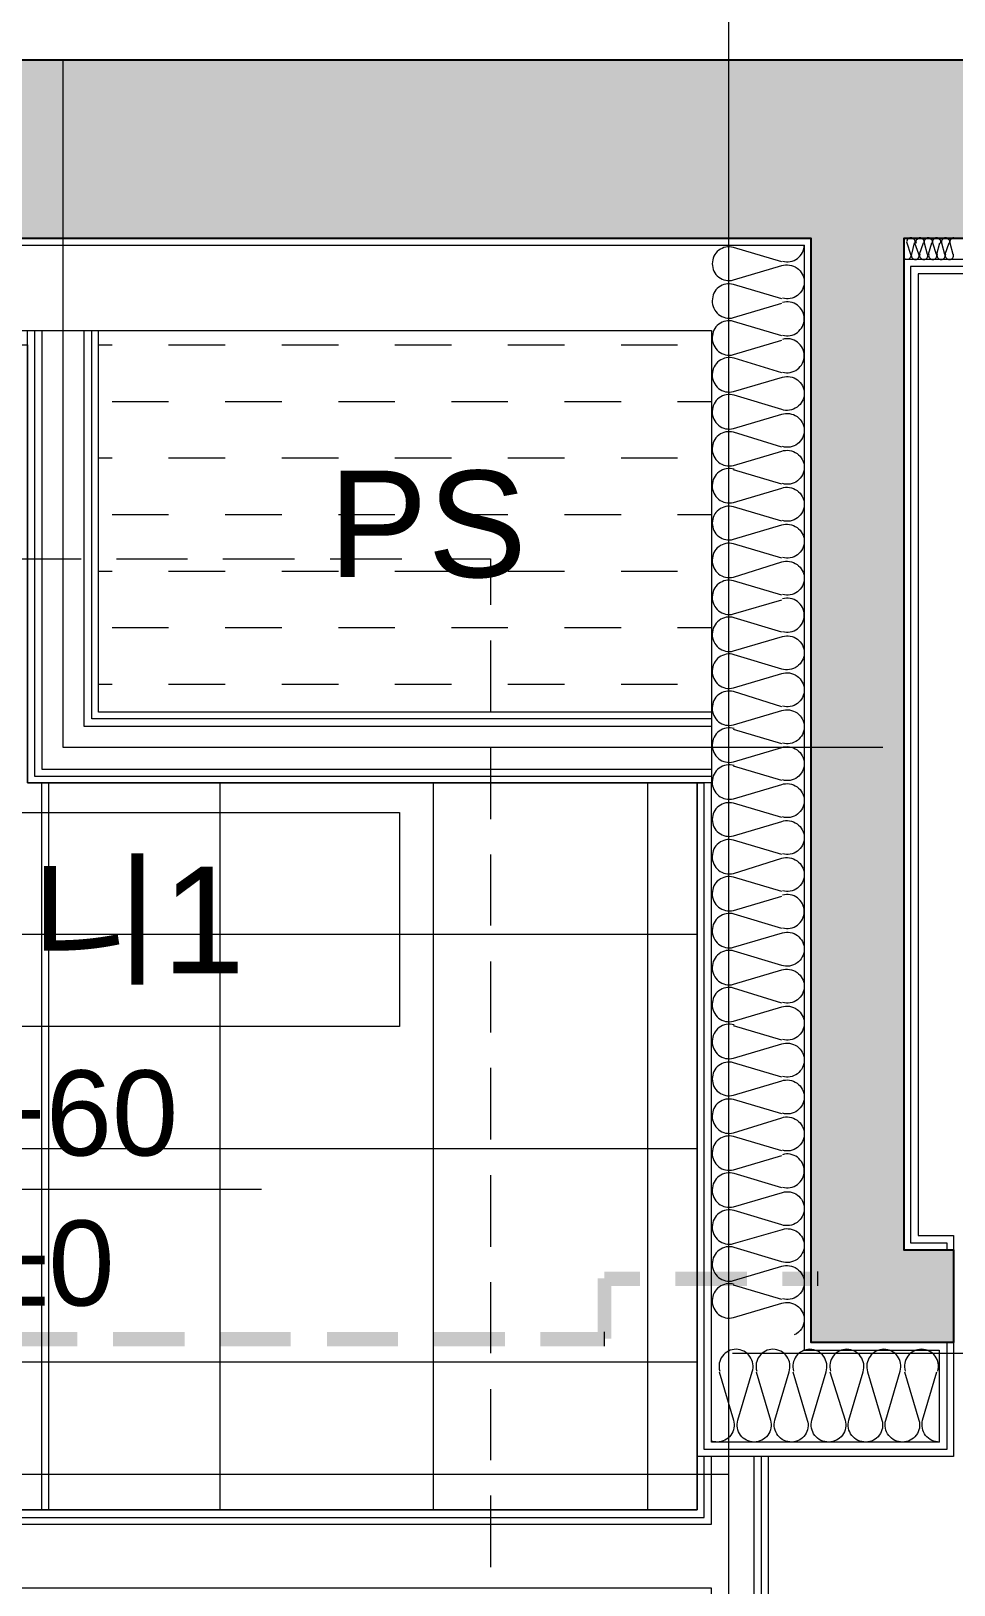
# Model space of a CAD drawing. Header units: millimetres. Extents: x 906 to 41302, y 848 to 28850.
# Drawn here: x 17165 to 18460, y 17086 to 19267 of the extents above; entities that cross this region are included whole.
import ezdxf

# ---------------------------------------------------------------- set-up
doc = ezdxf.new("R2010")
doc.units = ezdxf.units.MM
for name, color, linetype in [('PDF_A-ANNO-PONT', 7, 'Continuous'), ('PDF_A-FLOR-GRID', 7, 'Continuous'), ('PDF_A-FLOR-ROOM-IDEN', 7, 'Continuous'), ('PDF_X-단위세대$및$주동평면도$A-FIN-INSL', 7, 'Continuous'), ('PDF_X-단위세대$및$주동평면도$A-FIN-INSL-HID', 7, 'Continuous'), ('PDF_X-단위세대$및$주동평면도$A-FLOR-FLIN-TYP', 7, 'Continuous'), ('PDF_X-단위세대$및$주동평면도$A-FLOR-GRID', 7, 'Continuous'), ('PDF_X-단위세대$및$주동평면도$A-ST-AXIS-CEN', 7, 'Continuous'), ('PDF_X-단위세대$및$주동평면도$A-ST-AXIS-CEN-SUB', 7, 'Continuous'), ('PDF_X-단위세대$및$주동평면도$A-ST-CONC', 7, 'Continuous'), ('PDF_X-단위세대$및$주동평면도$A-WALL-DRY', 7, 'Continuous'), ('PDF_문자', 7, 'Continuous')]:
    doc.layers.add(name, color=color, linetype=linetype)
doc.layers.add('PDF_X-단위세대$및$주동평면도$A-FIN-INSL-HAT', color=7, linetype='Continuous', true_color=0x666666)
doc.layers.add('PDF_X-단위세대$및$주동평면도$S-ST-CONC-PAT1', color=7, linetype='Continuous', true_color=0xb7b7b7)
doc.styles.add('PDF Arial', font='arial.ttf')

msp = doc.modelspace()

# ---------------------------------------------------------------- linework, layer by layer
at = {"layer": 'PDF_A-ANNO-PONT', "lineweight": 13}
msp.add_lwpolyline([(17487.9, 17641.4), (16624.3, 17641.4)], dxfattribs=at)
at = {"layer": 'PDF_A-FLOR-GRID', "lineweight": 5}
for points in [[(17259.3, 18826.7), (17278.4, 18826.7)], [(17357.7, 18826.7), (17437.1, 18826.7)], [(17516.5, 18826.7), (17595.9, 18826.7)], [(17675.2, 18826.7), (17754.6, 18826.7)], [(17834, 18826.7), (17913.4, 18826.7)], [(17992.7, 18826.7), (18072.1, 18826.7)], [(17278.4, 18747.3), (17357.7, 18747.3)], [(17437.1, 18747.3), (17516.5, 18747.3)], [(17595.9, 18747.3), (17675.2, 18747.3)], [(17754.6, 18747.3), (17834, 18747.3)], [(17913.4, 18747.3), (17992.7, 18747.3)], [(18072.1, 18747.3), (18119.7, 18747.3)], [(17259.3, 18668), (17278.4, 18668)], [(17357.7, 18668), (17437.1, 18668)], [(17516.5, 18668), (17595.9, 18668)], [(17675.2, 18668), (17754.6, 18668)], [(17834, 18668), (17913.4, 18668)], [(17992.7, 18668), (18072.1, 18668)], [(17278.4, 18588.6), (17357.7, 18588.6)], [(17437.1, 18588.6), (17516.5, 18588.6)], [(17595.9, 18588.6), (17675.2, 18588.6)], [(17754.6, 18588.6), (17834, 18588.6)], [(17913.4, 18588.6), (17992.7, 18588.6)], [(18072.1, 18588.6), (18119.7, 18588.6)], [(17259.3, 18509.2), (17278.4, 18509.2)], [(17357.7, 18509.2), (17437.1, 18509.2)], [(17516.5, 18509.2), (17595.9, 18509.2)], [(17675.2, 18509.2), (17754.6, 18509.2)], [(17834, 18509.2), (17913.4, 18509.2)], [(17992.7, 18509.2), (18072.1, 18509.2)], [(17278.4, 18429.8), (17357.7, 18429.8)], [(17437.1, 18429.8), (17516.5, 18429.8)], [(17595.9, 18429.8), (17675.2, 18429.8)], [(17754.6, 18429.8), (17834, 18429.8)], [(17913.4, 18429.8), (17992.7, 18429.8)], [(18072.1, 18429.8), (18119.7, 18429.8)], [(17259.3, 18350.5), (17278.4, 18350.5)], [(17357.7, 18350.5), (17437.1, 18350.5)], [(17516.5, 18350.5), (17595.9, 18350.5)], [(17675.2, 18350.5), (17754.6, 18350.5)], [(17834, 18350.5), (17913.4, 18350.5)], [(17992.7, 18350.5), (18072.1, 18350.5)]]:
    msp.add_lwpolyline(points, dxfattribs=at)
at = {"layer": 'PDF_A-FLOR-ROOM-IDEN', "lineweight": 13}
msp.add_lwpolyline([(16631.7, 17870), (16631.7, 18170.5), (17681.6, 18170.5), (17681.6, 17870)], close=True, dxfattribs=at)
at = {"layer": 'PDF_X-단위세대$및$주동평면도$A-FIN-INSL', "lineweight": 5}
for points in [[(17054, 18966.4), (18249.9, 18966.4), (18249.9, 17415.9), (18439.4, 17415.9), (18439.4, 17286.8), (18119.7, 17286.8), (18119.7, 18211.8)], [(18789.7, 18946.3), (18389.6, 18946.3)], [(17159.8, 18846.8), (17259.3, 18846.8)]]:
    msp.add_lwpolyline(points, dxfattribs=at)
at = {"layer": 'PDF_X-단위세대$및$주동평면도$A-FIN-INSL-HAT', "lineweight": 9}
for points in [[(18404.4, 18969.6), (18400.4, 18953.8, 0.501821), (18406, 18946.3, 0.501821), (18410.8, 18953.7), (18405.2, 18969.5, 0.501821), (18399.7, 18977, 0.501821), (18393.8, 18969.6), (18399.1, 18953.7, -0.501821), (18394.4, 18946.3, -0.203156), (18390.2, 18948.1)], [(18218.2, 18943.1), (18150.4, 18963.2, 0.501631), (18120.8, 18940.5, 0.501631), (18150.4, 18917.7), (18218.2, 18937.8, -0.50163), (18249.9, 18915.1, -0.50163), (18219.3, 18892.2)], [(18218.2, 18891.3), (18150.4, 18911.4, 0.501631), (18120.8, 18888.6, 0.501631), (18150.4, 18864.8), (18218.2, 18884.9)], [(18219.3, 18840.4, 0.50163), (18249.9, 18863.2, 0.50163), (18219.3, 18886)], [(18218.2, 18839.4), (18150.4, 18859.5, 0.501631), (18120.8, 18836.8, 0.501631), (18150.4, 18812.9), (18218.2, 18833.1)], [(18219.3, 18788.5, 0.50163), (18249.9, 18811.4, 0.50163), (18219.3, 18834.2)], [(18218.2, 18787.5), (18151.4, 18807.7, 0.501631), (18120.8, 18784.9, 0.501631), (18150.4, 18761.1), (18219.3, 18781.3, -0.50163), (18249.9, 18758.4, -0.50163), (18218.2, 18735.7), (18151.4, 18755.9, 0.501631), (18120.8, 18733, 0.501631), (18150.4, 18709.2), (18218.2, 18729.3, -0.50163), (18249.9, 18706.6, -0.50163), (18219.3, 18683.8)], [(18218.2, 18682.8), (18150.4, 18703.9, 0.501631), (18120.8, 18681.2, 0.501631), (18150.4, 18657.4), (18218.2, 18677.5, -0.50163), (18249.9, 18654.7, -0.50163), (18219.3, 18631.9)], [(18151.4, 18652.1, 0.501631), (18120.8, 18629.3, 0.501631), (18150.4, 18605.5), (18218.2, 18625.6, -0.50163), (18249.9, 18602.9, -0.50163), (18219.3, 18580)], [(18218.2, 18579.1), (18150.4, 18599.2, 0.501631), (18120.8, 18576.4, 0.501631), (18150.4, 18553.7), (18218.2, 18573.8, -0.50163), (18249.9, 18551, -0.50163), (18219.3, 18528.2)], [(18218.2, 18527.2), (18150.4, 18547.3, 0.501631), (18120.8, 18524.6, 0.501631), (18150.4, 18500.7), (18218.2, 18521.9, -0.50163), (18249.9, 18499.1, -0.50163), (18219.3, 18476.3)], [(18218.2, 18475.3), (18150.4, 18495.4, 0.501631), (18120.8, 18472.7, 0.501631), (18150.4, 18448.9), (18218.2, 18469)], [(18219.3, 18424.5, 0.50163), (18249.9, 18447.3, 0.50163), (18219.3, 18470.1)], [(18218.2, 18423.5), (18151.4, 18443.7, 0.501631), (18120.8, 18420.8, 0.501631), (18150.4, 18397), (18219.3, 18417.2, -0.50163), (18249.9, 18394.4, -0.50163), (18218.2, 18371.6), (18151.4, 18391.8, 0.501631), (18120.8, 18369, 0.501631), (18150.4, 18345.2), (18218.2, 18365.3, -0.50163), (18249.9, 18342.5, -0.50163), (18219.3, 18319.7)], [(18218.2, 18318.7), (18150.4, 18339.9, 0.501631), (18120.8, 18317.1, 0.501631), (18150.4, 18293.3), (18218.2, 18313.4, -0.50163), (18249.9, 18290.7, -0.50163), (18219.3, 18267.8)], [(18151.4, 18288.1, 0.501631), (18120.8, 18265.3, 0.501631), (18150.4, 18241.4), (18218.2, 18261.6, -0.50163), (18249.9, 18238.8, -0.50163), (18219.3, 18216)], [(18151.4, 18236.2, 0.501631), (18120.8, 18213.4, 0.501631), (18150.4, 18189.6), (18218.2, 18209.7, -0.50163), (18249.9, 18186.9, -0.50163), (18219.3, 18164.1)], [(18218.2, 18163.1), (18150.4, 18183.2, 0.501631), (18120.8, 18160.5, 0.501631), (18150.4, 18137.7), (18218.2, 18157.8, -0.50163), (18249.9, 18135.1, -0.50163), (18219.3, 18112.3)], [(18218.2, 18111.3), (18150.4, 18131.4, 0.501631), (18120.8, 18108.6, 0.501631), (18150.4, 18084.8), (18218.2, 18106, -0.50163), (18249.9, 18083.2, -0.50163), (18219.3, 18060.4)], [(18218.2, 18059.4), (18150.4, 18079.5, 0.501631), (18120.8, 18056.8, 0.501631), (18150.4, 18033), (18218.2, 18053.1)], [(18219.3, 18008.5, 0.50163), (18249.9, 18031.4, 0.50163), (18219.3, 18054.2)], [(18218.2, 18007.6), (18151.4, 18027.7, 0.501631), (18120.8, 18004.9, 0.501631), (18150.4, 17981.1), (18219.3, 18001.3, -0.50163), (18249.9, 17978.4, -0.50163), (18218.2, 17955.7), (18151.4, 17975.9, 0.501631), (18120.8, 17953, 0.501631), (18150.4, 17929.2), (18218.2, 17949.3, -0.50163), (18249.9, 17926.6, -0.50163), (18219.3, 17903.8)], [(18218.2, 17902.8), (18150.4, 17923.9, 0.501631), (18120.8, 17901.2, 0.501631), (18150.4, 17877.4), (18218.2, 17897.5, -0.50163), (18249.9, 17874.7, -0.50163), (18219.3, 17851.9)], [(18151.4, 17872.2, 0.501631), (18120.8, 17849.3, 0.501631), (18150.4, 17825.5), (18218.2, 17845.6, -0.50163), (18249.9, 17822.9, -0.50163), (18219.3, 17800)], [(18218.2, 17799.1), (18150.4, 17819.2, 0.501631), (18120.8, 17796.4, 0.501631), (18150.4, 17773.7), (18218.2, 17793.8, -0.50163), (18249.9, 17771, -0.50163), (18219.3, 17748.2)], [(18218.2, 17747.2), (18150.4, 17767.3, 0.501631), (18120.8, 17744.6, 0.501631), (18150.4, 17720.7), (18218.2, 17741.9, -0.50163), (18249.9, 17719.2, -0.50163), (18219.3, 17696.3)], [(18218.2, 17695.3), (18150.4, 17715.5, 0.501631), (18120.8, 17692.7, 0.501631), (18150.4, 17668.9), (18218.2, 17689)], [(18219.3, 17644.5, 0.50163), (18249.9, 17667.3, 0.50163), (18219.3, 17690.1)], [(18218.2, 17643.5), (18151.4, 17663.7, 0.501631), (18120.8, 17640.8, 0.501631), (18150.4, 17617), (18219.3, 17637.2, -0.50163), (18249.9, 17614.4, -0.50163), (18218.2, 17591.6), (18151.4, 17611.8, 0.501631), (18120.8, 17589, 0.501631), (18150.4, 17565.2), (18219.3, 17585.3, -0.50163), (18249.9, 17562.5, -0.50163), (18218.2, 17539.8), (18151.4, 17559.9, 0.501631), (18120.8, 17537.1, 0.501631), (18150.4, 17513.3), (18218.2, 17533.4, -0.50163), (18249.9, 17510.7, -0.50163), (18219.3, 17487.8)], [(18151.4, 17508.1, 0.501631), (18120.8, 17485.3, 0.501631), (18150.4, 17461.5), (18218.2, 17481.6, -0.50163), (18249.9, 17458.8, -0.295572), (18235.8, 17437.1)], [(18182.2, 17385.3), (18202.3, 17317.5, -0.501635), (18179.5, 17286.8, -0.501635), (18156.8, 17317.5), (18176.9, 17385.3, 0.50163), (18154.1, 17417, 0.50163), (18131.3, 17386.4)], [(18234, 17385.3), (18254.1, 17317.5, -0.501635), (18232.4, 17286.8, -0.501635), (18208.6, 17317.5), (18228.7, 17385.3, 0.50163), (18206, 17417, 0.50163), (18183.2, 17386.4)], [(18285.9, 17385.3), (18307.1, 17317.5, -0.501635), (18284.3, 17286.8, -0.501635), (18260.5, 17317.5), (18280.6, 17385.3, 0.50163), (18257.9, 17417, 0.50163), (18235, 17386.4)], [(18390.7, 17385.3), (18410.9, 17317.4, -0.501635), (18388, 17286.8, -0.501635), (18364.2, 17317.5), (18384.4, 17386.4, 0.50163), (18361.6, 17417, 0.50163), (18338.8, 17385.3), (18359, 17317.4, -0.501635), (18336.2, 17286.8, -0.501635), (18312.4, 17317.5), (18332.5, 17385.3, 0.50163), (18309.7, 17417, 0.50163), (18286.9, 17386.4)], [(18437.3, 17386.4, 0.50163), (18414.5, 17417, 0.50163), (18391.7, 17386.4)], [(18130.3, 17385.3), (18150.4, 17317.5, -0.501635), (18127.7, 17286.8, -0.084726), (18119.8, 17288.2)], [(18439.9, 17286.8, -0.501635), (18416.1, 17317.5), (18436.2, 17385.3)]]:
    msp.add_lwpolyline(points, format="xyb", dxfattribs=at)
for points in [[(18249.9, 18966.4), (18249.9, 18966.4)], [(18411.8, 18953.7), (18417.1, 18969.6)], [(18418.2, 18969.6), (18422.4, 18953.7)], [(18424.5, 18953.7), (18428.8, 18969.6)], [(18429.8, 18969.6), (18435.1, 18953.7)], [(18436.2, 18953.7), (18440.4, 18969.6)], [(18442.5, 18969.6), (18446.8, 18953.7)], [(18447.8, 18953.7), (18453.1, 18969.6)], [(18454.2, 18969.6), (18458.4, 18953.7)], [(18218.2, 18630.9), (18150.4, 18651)], [(18218.2, 18266.8), (18150.4, 18287)], [(18218.2, 18215), (18150.4, 18235.1)], [(18218.2, 17850.9), (18150.4, 17871)], [(18218.2, 17486.9), (18150.4, 17507)], [(18439.4, 17286.8), (18439.4, 17286.8)]]:
    msp.add_lwpolyline(points, dxfattribs=at)
for centre, radius, start, end in [((18412.4, 18971.2), 5.82, 90.0006, 196.5945), ((18412.4, 18971.2), 5.81, 343.4055, 89.9994), ((18424, 18971.2), 5.82, 90.0006, 196.5945), ((18424, 18971.2), 5.81, 343.4055, 89.9994), ((18435.6, 18971.2), 5.82, 90.0006, 196.5945), ((18435.7, 18971.2), 5.81, 343.4055, 89.9994), ((18448.3, 18971.2), 5.82, 90.0006, 196.5945), ((18448.4, 18971.2), 5.81, 343.4055, 89.9994), ((18460, 18971.2), 5.82, 90.0006, 196.5945), ((18226.1, 18966.9), 23.8, 253.4375, 359.9964), ((18417.6, 18952.1), 5.81, 163.4055, 269.9994), ((18417.7, 18952.1), 5.82, 270.0006, 16.5945), ((18430.3, 18952.1), 5.81, 163.4055, 269.9994), ((18430.4, 18952.1), 5.82, 270.0006, 16.5945), ((18442, 18952.1), 5.81, 163.4055, 269.9994), ((18442, 18952.1), 5.82, 270.0006, 16.5945), ((18453.6, 18952.1), 5.81, 163.4055, 269.9994), ((18453.6, 18952.1), 5.82, 270.0006, 16.5945)]:
    msp.add_arc(centre, radius, start, end, dxfattribs=at)
at = {"layer": 'PDF_X-단위세대$및$주동평면도$A-FIN-INSL-HID', "lineweight": 5}
for points in [[(17134.4, 18526.1), (17235, 18526.1)], [(17284.7, 18526.1), (17384.2, 18526.1)], [(17433.9, 18526.1), (17534.5, 18526.1)], [(17584.2, 18526.1), (17684.8, 18526.1)], [(17734.5, 18526.1), (17809.6, 18526.1), (17809.6, 18461.6)], [(17809.6, 18411.8), (17809.6, 18311.3)], [(17809.6, 18261.6), (17809.6, 18161)], [(17809.6, 18111.3), (17809.6, 18011.8)], [(17809.6, 17961), (17809.6, 17861.5)], [(17809.6, 17811.8), (17809.6, 17711.2)], [(17809.6, 17661.5), (17809.6, 17560.9)], [(17809.6, 17511.2), (17809.6, 17411.7)], [(17809.6, 17360.9), (17809.6, 17261.4)], [(17809.6, 17211.7), (17809.6, 17111.1)]]:
    msp.add_lwpolyline(points, dxfattribs=at)
at = {"layer": 'PDF_X-단위세대$및$주동평면도$A-FLOR-FLIN-TYP', "lineweight": 5}
for points in [[(17179.9, 17191.6), (17179.9, 18211.8)], [(17189.5, 17191.6), (17189.5, 18211.8)]]:
    msp.add_lwpolyline(points, dxfattribs=at)
at = {"layer": 'PDF_X-단위세대$및$주동평면도$A-FLOR-GRID', "lineweight": 5}
for points in [[(18099.6, 18211.8), (18099.6, 17191.6), (16279.3, 17191.6), (16279.3, 18121.9), (16239.1, 18121.9), (16239.1, 18826.7), (17159.8, 18826.7), (17159.8, 18211.8), (18109.2, 18211.8)], [(17429.7, 18211.8), (17429.7, 17191.6)], [(17729.2, 18211.8), (17729.2, 17191.6)], [(18029.8, 18211.8), (18029.8, 17191.6)], [(18099.6, 17999.1), (16279.3, 17999.1)], [(18099.6, 17698.5), (16279.3, 17698.5)], [(18099.6, 17399), (16279.3, 17399)]]:
    msp.add_lwpolyline(points, dxfattribs=at)
at = {"layer": 'PDF_X-단위세대$및$주동평면도$A-ST-AXIS-CEN', "lineweight": 5}
for points in [[(18144.1, 16891), (18144.1, 19891.4)], [(16139.6, 19226.8), (19140, 19226.8)], [(18360, 18261.6), (17209.6, 18261.6), (17209.6, 19226.8)], [(18144.1, 17241.3), (16264.5, 17241.3), (16264.5, 17746.1)], [(18149.4, 17411.7), (19914.7, 17411.7)]]:
    msp.add_lwpolyline(points, dxfattribs=at)
at = {"layer": 'PDF_X-단위세대$및$주동평면도$A-ST-AXIS-CEN-SUB', "lineweight": 0}
for points in [[(18269, 17505.9), (18269, 17526)], [(17969.5, 17421.2), (17969.5, 17441.3)]]:
    msp.add_lwpolyline(points, dxfattribs=at)
at = {"layer": 'PDF_X-단위세대$및$주동평면도$A-ST-AXIS-CEN-SUB', "transparency": 33554559}
for points in [[(17979, 17431.8), (17959.9, 17431.8), (17979, 17516.5)], [(17959.9, 17431.8), (17979, 17516.5), (17959.9, 17516.5)], [(17969.5, 17505.9), (17969.5, 17526), (18019.2, 17505.9)], [(17969.5, 17526), (18019.2, 17505.9), (18019.2, 17526)], [(18068.9, 17505.9), (18068.9, 17526), (18169.5, 17505.9)], [(18068.9, 17526), (18169.5, 17505.9), (18169.5, 17526)], [(18219.2, 17505.9), (18219.2, 17526), (18269, 17505.9)], [(18219.2, 17526), (18269, 17505.9), (18269, 17526)], [(17129.1, 17421.2), (17129.1, 17441.3), (17229.7, 17421.2)], [(17129.1, 17441.3), (17229.7, 17421.2), (17229.7, 17441.3)], [(17279.4, 17421.2), (17279.4, 17441.3), (17380, 17421.2)], [(17279.4, 17441.3), (17380, 17421.2), (17380, 17441.3)], [(17429.7, 17421.2), (17429.7, 17441.3), (17529.2, 17421.2)], [(17429.7, 17441.3), (17529.2, 17421.2), (17529.2, 17441.3)], [(17580, 17421.2), (17580, 17441.3), (17679.5, 17421.2)], [(17580, 17441.3), (17679.5, 17421.2), (17679.5, 17441.3)], [(17729.2, 17421.2), (17729.2, 17441.3), (17829.8, 17421.2)], [(17729.2, 17441.3), (17829.8, 17421.2), (17829.8, 17441.3)], [(17879.5, 17421.2), (17879.5, 17441.3), (17969.5, 17421.2)], [(17879.5, 17441.3), (17969.5, 17421.2), (17969.5, 17441.3)]]:
    msp.add_solid(points, dxfattribs=at)
at = {"layer": 'PDF_X-단위세대$및$주동평면도$A-ST-CONC', "lineweight": 25}
msp.add_lwpolyline([(18459.5, 17426.5), (18259.4, 17426.5), (18259.4, 18975.9), (17069.9, 18975.9), (17069.9, 19226.8), (18799.2, 19226.8), (18799.2, 18975.9), (18389.6, 18975.9), (18389.6, 17556.7), (18459.5, 17556.7)], close=True, dxfattribs=at)
at = {"layer": 'PDF_X-단위세대$및$주동평면도$A-WALL-DRY', "lineweight": 13}
for points in [[(18789.7, 18975.9), (18789.7, 18936.8), (18399.1, 18936.8), (18399.1, 17566.2), (18449.9, 17566.2), (18449.9, 17556.7)], [(18799.2, 18975.9), (18799.2, 18926.2), (18409.7, 18926.2), (18409.7, 17576.8), (18459.5, 17576.8), (18459.5, 17556.7)], [(17054, 18846.8), (18119.7, 18846.8), (18119.7, 18211.8), (17159.8, 18211.8), (17159.8, 18846.8)], [(17169.4, 18846.8), (17169.4, 18221.3), (18119.7, 18221.3)], [(17179.9, 18846.8), (17179.9, 18230.9), (18119.7, 18230.9)], [(18119.7, 18291.2), (17239.2, 18291.2), (17239.2, 18846.8)], [(18119.7, 18301.8), (17249.8, 18301.8), (17249.8, 18846.8)], [(18119.7, 18311.3), (17259.3, 18311.3), (17259.3, 18846.8)], [(16139.6, 17171.5), (16139.6, 17191.6), (18099.6, 17191.6), (18099.6, 17286.8), (18099.6, 18211.8)], [(18449.9, 17426.5), (18449.9, 17276.2), (18109.2, 17276.2), (18109.2, 18211.8)], [(18459.5, 17426.5), (18459.5, 17266.7), (18099.6, 17266.7)], [(16149.1, 17171.5), (16149.1, 17181), (18109.2, 17181), (18109.2, 17266.7)], [(18199.1, 17266.7), (18199.1, 15616.8), (18099.6, 15616.8), (18099.6, 17061.4), (16389.4, 17061.4)], [(18189.6, 17266.7), (18189.6, 15626.3), (18109.2, 15626.3), (18109.2, 17070.9), (16389.4, 17070.9)], [(18179, 17266.7), (18179, 15636.9), (18119.7, 15636.9), (18119.7, 17081.5), (16389.4, 17081.5)], [(16389.4, 17171.5), (18119.7, 17171.5), (18119.7, 17266.7)]]:
    msp.add_lwpolyline(points, dxfattribs=at)
at = {"layer": 'PDF_X-단위세대$및$주동평면도$S-ST-CONC-PAT1', "transparency": 33554559}
for points in [[(17069.9, 19226.8), (18799.2, 19226.8), (17069.9, 18975.9)], [(18799.2, 19226.8), (17069.9, 18975.9), (18799.2, 18975.9)], [(18259.4, 18975.9), (18389.6, 18975.9), (18259.4, 17556.7)], [(18389.6, 18975.9), (18259.4, 17556.7), (18389.6, 17556.7)], [(18259.4, 17556.7), (18459.5, 17556.7), (18259.4, 17426.5)], [(18459.5, 17556.7), (18259.4, 17426.5), (18459.5, 17426.5)]]:
    msp.add_solid(points, dxfattribs=at)

# ---------------------------------------------------------------- texts
at = {"layer": 'PDF_문자', "attachment_point": 7, "style": 'PDF Arial'}
for s, insert, char_height in [('PS', (17582.1, 18498.5), 149.38), ('발코니1', (16786.2, 17928.8), 149.38), ('FL+60', (16893.1, 17687.2), 119.51), ('SL±0', (16893.1, 17476.6), 119.51)]:
    msp.add_mtext(s, dxfattribs=dict(at, insert=insert, char_height=char_height))

doc.saveas('drawing.dxf')
